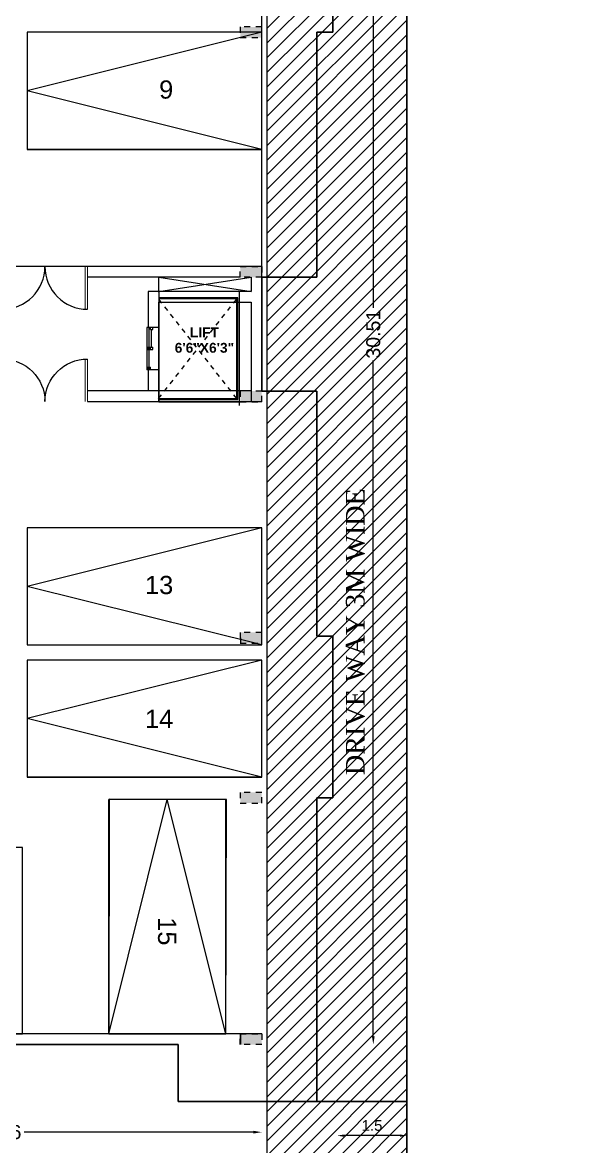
# Model space of a CAD drawing. Header units: metres. Extents: x 8742 to 14639, y -4028 to 1902.
# Drawn here: x 8755.88 to 8767.86, y 1840.55 to 1864.69 of the extents above; entities that cross this region are included whole.
import ezdxf

# ---------------------------------------------------------------- set-up
doc = ezdxf.new("R2010")
doc.units = ezdxf.units.M
doc.linetypes.add('Dash', pattern=[0.25, 0.125, -0.125])
doc.linetypes.add('Overhead', pattern=[0.15625, 0.09375, -0.0625])
for name, color, linetype in [('ANGULAR_PARKING_SLOT_1', 6, 'Continuous'), ('AS_AT_SITE', 6, 'Continuous'), ('BLK_1_COVERED_AREA', 140, 'Continuous'), ('BLK_1_FLR_0_LIFT_1', 30, 'Continuous'), ('BLK_1_LVL_0_BLDG_FOOT_PRINT', 1, 'Continuous'), ('BLK_1_LVL_0_FRONT_SETBACK', 2, 'Continuous'), ('BLK_1_LVL_0_SIDE_SETBACK2', 102, 'Continuous'), ('DRIVE_WAY', 254, 'Continuous'), ('FMB_OR_PLR', 70, 'Continuous'), ('PLOT_BOUNDARY', 70, 'Continuous'), ('SUPER_IMPOSED', 5, 'Continuous'), ('TWO_WHEELER_DRIVE_WAY', 6, 'Continuous')]:
    doc.layers.add(name, color=color, linetype=linetype)
doc.styles.add('Arial_1', font='arial.ttf', dxfattribs={"height": 15.367702})
doc.styles.add('Arial_B', font='arialbd.ttf', dxfattribs={"height": 8.324172})
doc.styles.add('Arial_B_1', font='times.ttf', dxfattribs={"height": 0.5})
doc.styles.get("Standard").update_dxf_attribs({"font": 'arial.ttf'})
doc.dimstyles.new('ISO-25', dxfattribs={"dimtxt": 0.23, "dimasz": 0.15, "dimexe": 1.25, "dimexo": 0.625, "dimgap": 0.1, "dimtad": 1, "dimdsep": 46, "dimtxsty": 'Standard', "dimcen": 0, "dimse1": 1, "dimse2": 1, "dimadec": 0, "dimazin": 0, "dimtfac": 1, "dimtmove": 0, "dimatfit": 3, "dimfxl": 0, "dimarcsym": 0})
doc.dimstyles.new('STANDARD$0', dxfattribs={"dimscale": 0, "dimtxt": 9, "dimasz": 2, "dimexe": 2, "dimexo": 1, "dimgap": 0.5, "dimtad": 1, "dimdec": 1, "dimzin": 0, "dimdsep": 46, "dimlunit": 4, "dimtxsty": 'Standard', "dimblk1": 'ARCHTICK', "dimblk2": 'ARCHTICK', "dimsah": 1, "dimcen": 0, "dimdle": 1.5, "dimclrd": 1, "dimclre": 1, "dimclrt": 4, "dimadec": 0, "dimazin": 0, "dimtfac": 0.3, "dimtdec": 1, "dimtix": 1, "dimtmove": 0, "dimatfit": 3, "dimldrblk": 'ARCHTICK', "dimfxl": 0, "dimfrac": 2, "dimtolj": 1, "dimtzin": 0, "dimarcsym": 0})

# ---------------------------------------------------------------- blocks, each defined once
blk = doc.blocks.new('3D Lift - UK_2D Lift Car-1695006-2_G_FLOOR')
for p, q in [((-18.29, -0.84), (-18.29, 0)), ((-0.33, 0), (-18.29, 0)), ((-0.33, -1.97), (-0.33, 0)), ((-0.25, -1.97), (-0.25, 0)), ((17.71, 0), (-0.25, 0)), ((17.71, -0.84), (17.71, 0)), ((-18.29, -1.97), (-0.33, -1.97)), ((-0.25, -1.97), (17.71, -1.97)), ((-43.27, -9.84), (-43.27, -76.83)), ((-42.29, -9.84), (-42.29, -75.84)), ((17.71, -9.84), (-18.29, -9.84)), ((41.71, -75.84), (41.71, -9.84)), ((42.7, -76.83), (42.7, -9.84)), ((-42.29, -75.84), (41.71, -75.84)), ((-48.29, -78), (47.71, -78)), ((-43.27, -76.83), (42.7, -76.83))]:
    blk.add_line(p, q)
at = {"linetype": 'Overhead'}
for p, q in [((-42.29, -75.84), (41.71, -9.84)), ((-42.29, -9.84), (41.71, -75.84))]:
    blk.add_line(p, q, dxfattribs=at)
blk = doc.blocks.new('Sliding-2 panel - LIFT-1643292-2_G_FLOOR')
for p, q in [((-18, 9.5), (-18, 7.5)), ((-18, 9.5), (-16, 9.5)), ((-16, 9.5), (-16, 7.5)), ((-1, 9.5), (-1, 7.5)), ((-1, 9.5), (1, 9.5)), ((1, 9.5), (1, 7.5)), ((-18, 7.5), (-16, 7.5)), ((-16, 8.5), (-1, 8.5)), ((-1, 7.5), (-1, 5.5)), ((-1, 7.5), (1, 7.5)), ((-1, 7.5), (1, 7.5)), ((-1, 5.5), (1, 5.5)), ((1, 7.5), (1, 5.5)), ((1, 6.5), (16, 6.5)), ((16, 7.5), (16, 5.5)), ((16, 7.5), (18, 7.5)), ((16, 5.5), (18, 5.5)), ((18, 7.5), (18, 5.5))]:
    blk.add_line(p, q)
blk = doc.blocks.new('M_Double-Panel 2 - 6_X7_-1794930-2_G_FLOOR')
at = {"lineweight": 18}
for p, q in [((-36.04, -4.5), (-36.04, -40.52)), ((-33.99, -40.52), (-33.99, -4.5)), ((33.99, -4.5), (33.99, -40.48)), ((36, -4.5), (36, -40.53)), ((-36.04, -40.52), (-33.99, -40.52)), ((33.99, -40.48), (36, -40.48))]:
    blk.add_line(p, q, dxfattribs=at)
for centre, radius, start, end in [((-36.04, -4.5), 36.02, 270, 0), ((36, -4.5), 36.03, 180, 269.99383)]:
    blk.add_arc(centre, radius, start, end)
blk = doc.blocks.new('*D280')
at = {"layer": 'Defpoints', "color": 0, "lineweight": -2, "ltscale": 0.04}
for p, q in [((8749.83, 1840.862), (8754.749, 1840.862)), ((8760.833, 1840.862), (8755.913, 1840.862))]:
    blk.add_line(p, q, dxfattribs=at)
at = {"layer": 'Defpoints', "color": 0, "ltscale": 0.04}
for p in [(8749.65, 1842.756), (8761.013, 1842.756), (8761.013, 1840.862)]:
    blk.add_point(p, dxfattribs=at)
for points in [[(8749.83, 1840.892), (8749.83, 1840.832), (8749.65, 1840.862)], [(8760.833, 1840.892), (8760.833, 1840.832), (8761.013, 1840.862)]]:
    blk.add_solid(points, dxfattribs=at)
at = {"layer": 'Defpoints', "color": 0, "ltscale": 0.04, "insert": (8755.331, 1840.862), "char_height": 0.3, "attachment_point": 5}
blk.add_mtext('\\A1;11.36', dxfattribs=at)
blk = doc.blocks.new('*D281')
at = {"layer": 'Defpoints', "color": 0, "lineweight": -2, "ltscale": 0.04}
for p, q in [((8763.409, 1873.07), (8763.409, 1858.564)), ((8763.409, 1842.923), (8763.409, 1857.429))]:
    blk.add_line(p, q, dxfattribs=at)
at = {"layer": 'Defpoints', "color": 0, "ltscale": 0.04}
for p in [(8762.195, 1873.25), (8763.409, 1873.25), (8761.013, 1842.743)]:
    blk.add_point(p, dxfattribs=at)
for points in [[(8763.379, 1873.07), (8763.439, 1873.07), (8763.409, 1873.25)], [(8763.379, 1842.923), (8763.439, 1842.923), (8763.409, 1842.743)]]:
    blk.add_solid(points, dxfattribs=at)
at = {"layer": 'Defpoints', "color": 0, "ltscale": 0.04, "insert": (8763.409, 1857.996), "char_height": 0.3, "attachment_point": 5, "rotation": 90}
blk.add_mtext('\\A1;30.51', dxfattribs=at)
blk = doc.blocks.new('*D402')
at = {"layer": 'Defpoints', "color": 0}
for p in [(8762.632, 1840.788), (8762.632, 1840.788), (8764.132, 1840.788)]:
    blk.add_point(p, dxfattribs=at)
at = {"layer": 'TWO_WHEELER_DRIVE_WAY', "color": 0, "lineweight": -2}
blk.add_line((8763.982, 1840.788), (8762.782, 1840.788), dxfattribs=at)
at = {"layer": 'TWO_WHEELER_DRIVE_WAY', "color": 0}
for points in [[(8762.782, 1840.813), (8762.782, 1840.763), (8762.632, 1840.788)], [(8763.982, 1840.813), (8763.982, 1840.763), (8764.132, 1840.788)]]:
    blk.add_solid(points, dxfattribs=at)
at = {"layer": 'TWO_WHEELER_DRIVE_WAY', "color": 0, "insert": (8763.382, 1841.005), "char_height": 0.23, "attachment_point": 5}
blk.add_mtext('1.5', dxfattribs=at)

msp = doc.modelspace()

# ---------------------------------------------------------------- hatches: boundary and pattern name
h = msp.add_hatch()
h.set_pattern_fill('ANSI31', color=32, scale=0.07)
h.paths.add_polyline_path([(8746.452, 1839.693), (8746.452, 1876.283), (8764.132, 1876.283), (8764.132, 1839.693), (8761.132, 1839.693), (8761.132, 1873.283), (8749.452, 1873.283), (8749.45, 1839.693)])
at = {"linetype": 'Dash'}
h = msp.add_hatch(color=1, dxfattribs=at)
h.dxf.hatch_style = 1
h.paths.add_polyline_path([(8761.014, 1864.364), (8761.014, 1864.594), (8760.554, 1864.595), (8760.554, 1864.365)])
h = msp.add_hatch(color=1, dxfattribs=at)
h.dxf.hatch_style = 1
h.paths.add_polyline_path([(8761.013, 1859.217), (8761.013, 1859.447), (8760.553, 1859.447), (8760.553, 1859.217)])
h = msp.add_hatch(color=1, dxfattribs=at)
h.dxf.hatch_style = 1
h.paths.add_polyline_path([(8760.553, 1856.777), (8760.553, 1856.547), (8761.013, 1856.546), (8761.013, 1856.776)])
h = msp.add_hatch(color=1, dxfattribs=at)
h.dxf.hatch_style = 1
h.paths.add_polyline_path([(8761.014, 1851.361), (8761.014, 1851.591), (8760.554, 1851.591), (8760.554, 1851.361)])
h = msp.add_hatch(color=1, dxfattribs=at)
h.dxf.hatch_style = 1
h.paths.add_polyline_path([(8761.014, 1847.928), (8761.014, 1848.158), (8760.554, 1848.158), (8760.554, 1847.928)])
h = msp.add_hatch(color=1, dxfattribs=at)
h.dxf.hatch_style = 1
h.paths.add_polyline_path([(8761.013, 1842.743), (8761.013, 1842.973), (8760.553, 1842.973), (8760.553, 1842.743)])

# ---------------------------------------------------------------- linework, layer by layer
for p, q in [((8761.013, 1864.48), (8761.013, 1867.988)), ((8761.013, 1864.48), (8755.98, 1864.48)), ((8755.98, 1864.48), (8755.98, 1861.963)), ((8761.013, 1864.48), (8755.98, 1863.221)), ((8761.013, 1859.455), (8761.013, 1864.48)), ((8761.013, 1861.963), (8755.98, 1863.221)), ((8761.013, 1861.963), (8755.98, 1861.963)), ((8756.361, 1859.446), (8754.531, 1859.446)), ((8761.013, 1859.446), (8756.361, 1859.446)), ((8756.971, 1859.446), (8756.361, 1859.446)), ((8760.556, 1859.446), (8759.009, 1859.446)), ((8761.013, 1856.777), (8761.013, 1859.446)), ((8758.802, 1858.912), (8760.784, 1859.217)), ((8758.802, 1859.217), (8760.784, 1858.912)), ((8758.802, 1858.912), (8758.802, 1859.217)), ((8760.784, 1859.217), (8760.784, 1858.912)), ((8762.195, 1859.217), (8761.013, 1859.217)), ((8758.573, 1858.912), (8758.573, 1858.15)), ((8760.784, 1858.912), (8758.573, 1858.912)), ((8758.802, 1858.15), (8758.802, 1858.683)), ((8758.802, 1858.683), (8760.784, 1858.683)), ((8760.784, 1858.683), (8760.784, 1856.548)), ((8758.573, 1858.15), (8758.802, 1858.15)), ((8758.802, 1857.234), (8758.573, 1857.234)), ((8758.573, 1857.234), (8758.573, 1856.777)), ((8758.802, 1856.548), (8758.802, 1857.234)), ((8758.802, 1856.777), (8757.277, 1856.777)), ((8760.784, 1856.777), (8758.802, 1856.777)), ((8757.277, 1856.548), (8758.802, 1856.548)), ((8757.277, 1856.548), (8761.013, 1856.548)), ((8761.013, 1853.84), (8755.98, 1853.84)), ((8755.98, 1853.84), (8755.98, 1851.323)), ((8761.013, 1853.84), (8755.98, 1852.582)), ((8761.013, 1851.323), (8755.98, 1852.582)), ((8760.556, 1851.475), (8760.556, 1851.361)), ((8761.013, 1850.999), (8755.98, 1849.741)), ((8761.013, 1848.483), (8755.98, 1849.741)), ((8761.013, 1848.483), (8755.98, 1848.483)), ((8760.556, 1848.044), (8760.556, 1848.158)), ((8757.729, 1842.973), (8757.729, 1848.006)), ((8757.729, 1842.973), (8758.987, 1848.006)), ((8760.246, 1842.973), (8758.987, 1848.006)), ((8756.819, 1842.973), (8755.217, 1842.973)), ((8761.013, 1842.974), (8755.878, 1842.973))]:
    msp.add_line(p, q)
for points in [[(8746.452, 1839.693), (8746.452, 1876.283), (8764.132, 1876.283), (8764.132, 1839.693), (8761.132, 1839.693), (8761.132, 1873.283), (8749.452, 1873.283), (8749.45, 1839.693)], [(8755.98, 1864.48), (8755.98, 1861.963), (8761.013, 1861.963), (8761.013, 1864.48)], [(8758.802, 1858.912), (8758.802, 1856.548), (8760.534, 1856.548), (8760.534, 1858.912), (8758.794, 1858.912)], [(8755.98, 1853.84), (8755.98, 1851.323), (8761.013, 1851.323), (8761.013, 1853.84)], [(8755.98, 1850.999), (8755.98, 1848.483), (8761.013, 1848.483), (8761.013, 1850.999)], [(8760.246, 1848.006), (8757.729, 1848.006), (8757.729, 1842.973), (8760.246, 1842.973)], [(8749.878, 1842.973), (8755.878, 1842.973), (8755.878, 1846.973), (8749.878, 1846.973)]]:
    msp.add_lwpolyline(points, close=True)
at = {"color": 116}
msp.add_lwpolyline([(8746.452, 1839.693), (8764.132, 1839.693), (8764.132, 1876.283), (8746.452, 1876.283)], close=True, dxfattribs=at)
at = {"layer": 'ANGULAR_PARKING_SLOT_1'}
for points in [[(8755.98, 1864.479), (8755.98, 1861.962), (8761.013, 1861.962), (8761.013, 1864.479)], [(8755.98, 1853.84), (8755.98, 1851.323), (8761.013, 1851.323), (8761.013, 1853.84)], [(8755.98, 1850.999), (8755.98, 1848.482), (8761.013, 1848.482), (8761.013, 1850.999)], [(8757.729, 1842.979), (8760.246, 1842.973), (8760.259, 1848.006), (8757.742, 1848.013)]]:
    msp.add_lwpolyline(points, close=True, dxfattribs=at)
at = {"layer": 'AS_AT_SITE'}
msp.add_lwpolyline([(8746.452, 1839.693), (8764.132, 1839.693), (8764.132, 1876.283), (8746.452, 1876.283)], close=True, dxfattribs=at)
at = {"layer": 'BLK_1_COVERED_AREA'}
msp.add_lwpolyline([(8762.539, 1867.949), (8762.539, 1864.479), (8762.195, 1864.479), (8762.195, 1859.217), (8761.013, 1859.217), (8761.013, 1856.776), (8762.195, 1856.776), (8762.195, 1851.514), (8762.539, 1851.514), (8762.539, 1848.044), (8762.195, 1848.044), (8762.195, 1841.523), (8759.221, 1841.523), (8759.221, 1842.743), (8755.446, 1842.743), (8755.446, 1841.523), (8752.471, 1841.523), (8752.471, 1842.743), (8748.467, 1842.743)], dxfattribs=at)
at = {"layer": 'BLK_1_FLR_0_LIFT_1'}
msp.add_lwpolyline([(8758.802, 1858.912), (8758.802, 1856.547), (8760.534, 1856.547), (8760.534, 1858.912), (8758.794, 1858.912)], close=True, dxfattribs=at)
at = {"layer": 'BLK_1_LVL_0_BLDG_FOOT_PRINT', "color": 1}
msp.add_lwpolyline([(8762.539, 1867.949), (8762.539, 1864.479), (8762.195, 1864.479), (8762.195, 1859.217), (8761.017, 1859.217), (8761.014, 1856.776), (8762.195, 1856.776), (8762.195, 1851.514), (8762.539, 1851.514), (8762.539, 1848.044), (8762.195, 1848.044), (8762.195, 1841.523), (8759.221, 1841.523), (8759.221, 1842.743), (8755.446, 1842.743)], dxfattribs=at)
at = {"layer": 'BLK_1_LVL_0_FRONT_SETBACK'}
msp.add_lwpolyline([(8746.452, 1842.743), (8748.467, 1842.743), (8752.471, 1842.743), (8752.471, 1841.523), (8755.446, 1841.523), (8755.446, 1842.743), (8759.221, 1842.743), (8759.221, 1841.523), (8762.195, 1841.523), (8764.132, 1841.523), (8764.132, 1839.693), (8746.452, 1839.693)], close=True, dxfattribs=at)
at = {"layer": 'BLK_1_LVL_0_SIDE_SETBACK2'}
msp.add_lwpolyline([(8764.132, 1841.523), (8762.195, 1841.523), (8762.195, 1848.044), (8762.539, 1848.044), (8762.539, 1851.514), (8762.195, 1851.514), (8762.195, 1856.776), (8761.014, 1856.776), (8761.017, 1859.217), (8762.195, 1859.217), (8762.195, 1864.479), (8762.539, 1864.479), (8762.539, 1867.949), (8762.195, 1867.949), (8762.195, 1873.25), (8764.132, 1873.25)], close=True, dxfattribs=at)
at = {"layer": 'Defpoints'}
for p, q in [((8760.553, 1859.217), (8757.277, 1859.217)), ((8760.556, 1842.871), (8760.556, 1842.972)), ((8760.556, 1842.972), (8760.556, 1842.743))]:
    msp.add_line(p, q, dxfattribs=at)
at = {"layer": 'Defpoints', "color": 5, "linetype": 'Dash'}
for points in [[(8760.554, 1864.595), (8760.554, 1864.365), (8761.014, 1864.364), (8761.014, 1864.594), (8760.554, 1864.595)], [(8761.013, 1859.447), (8761.013, 1859.217), (8760.553, 1859.217), (8760.553, 1859.447), (8761.013, 1859.447)], [(8761.013, 1856.546), (8761.013, 1856.776), (8760.553, 1856.777), (8760.553, 1856.547), (8761.013, 1856.546)], [(8760.554, 1851.591), (8760.554, 1851.361), (8761.014, 1851.361), (8761.014, 1851.591), (8760.554, 1851.591)], [(8760.554, 1848.158), (8760.554, 1847.928), (8761.014, 1847.928), (8761.014, 1848.158), (8760.554, 1848.158)], [(8761.013, 1842.973), (8761.013, 1842.743), (8760.553, 1842.743), (8760.553, 1842.973), (8761.013, 1842.973)]]:
    msp.add_lwpolyline(points, dxfattribs=at)
at = {"layer": 'DRIVE_WAY'}
msp.add_lwpolyline([(8746.452, 1839.693), (8746.452, 1876.283), (8764.132, 1876.283), (8764.132, 1839.693), (8761.132, 1839.693), (8761.132, 1873.283), (8749.452, 1873.283), (8749.45, 1839.693)], close=True, dxfattribs=at)
at = {"layer": 'FMB_OR_PLR', "color": 70}
msp.add_lwpolyline([(8746.452, 1839.693), (8764.132, 1839.693), (8764.132, 1876.283), (8746.452, 1876.283)], close=True, dxfattribs=at)
at = {"layer": 'PLOT_BOUNDARY', "color": 70}
msp.add_lwpolyline([(8746.452, 1839.693), (8764.132, 1839.693), (8764.132, 1876.283), (8746.452, 1876.283)], close=True, dxfattribs=at)
at = {"layer": 'SUPER_IMPOSED', "color": 5}
msp.add_lwpolyline([(8746.452, 1839.693), (8764.132, 1839.693), (8764.132, 1876.283), (8746.452, 1876.283)], close=True, dxfattribs=at)

# ---------------------------------------------------------------- block references
at = {"xscale": 0.0254221210396509, "yscale": 0.0254221210396509, "zscale": 0.0254221210396509}
msp.add_blockref('M_Double-Panel 2 - 6_X7_-1794930-2_G_FLOOR', (8756.361, 1859.561), dxfattribs=at)
at = {"yscale": 0.0254221210396509, "zscale": 0.0254221210396509}
for name, p, xscale, rotation in [('3D Lift - UK_2D Lift Car-1695006-2_G_FLOOR', (8758.551, 1857.693), 0.0254221210396509, 89.9999999999999), ('Sliding-2 panel - LIFT-1643292-2_G_FLOOR', (8758.814, 1857.692), 0.0254221210396509, 89.9999999999999), ('M_Double-Panel 2 - 6_X7_-1794930-2_G_FLOOR', (8756.361, 1856.433), -0.0254221210396509, 180)]:
    msp.add_blockref(name, p, dxfattribs=dict(at, xscale=xscale, rotation=rotation))

# ---------------------------------------------------------------- texts
at = {"line_spacing_factor": 0.938532}
for s, insert, char_height, width, attachment_point, style in [(' 9', (8759.115, 1863.445), 0.3907, 0.5434, 3, 'Arial_1'), ('LIFT\\P6\'6"X6\'3"', (8759.784, 1858.141), 0.2116, 1.47893, 2, 'Arial_B'), ('13', (8759.115, 1852.806), 0.3907, 0.5434, 3, 'Arial_1'), ('14', (8759.115, 1849.932), 0.3907, 0.5434, 3, 'Arial_1')]:
    msp.add_mtext(s, dxfattribs=dict(at, insert=insert, char_height=char_height, width=width, attachment_point=attachment_point, style=style))
for s, insert, char_height, width, attachment_point, rotation, style in [('DRIVE WAY 3M WIDE', (8762.82, 1848.53), 0.4, 7.13932, 1, 90, 'Arial_B_1'), ('15', (8759.179, 1844.871), 0.3907, 0.5434, 3, 270, 'Arial_1')]:
    msp.add_mtext(s, dxfattribs=dict(at, insert=insert, char_height=char_height, width=width, attachment_point=attachment_point, rotation=rotation, style=style))

# ---------------------------------------------------------------- dimensions: what is measured, and where the dimension line sits
at = {"layer": 'Defpoints', "ltscale": 0.04}
dim = msp.add_linear_dim(base=(8763.409, 1873.25), p1=(8761.013, 1842.743), p2=(8762.195, 1873.25), angle=90, dimstyle='STANDARD$0', override={"dimscale": 1, "dimtxt": 0.3, "dimasz": 0.18, "dimexe": 0.18, "dimexo": 0.0625, "dimgap": 0.09, "dimtad": 0, "dimdec": 2, "dimlunit": 2, "dimsah": 0, "dimcen": 0.09, "dimdle": 0, "dimse1": 1, "dimse2": 1, "dimclrd": 0, "dimclre": 0, "dimclrt": 0, "dimtfac": 1, "dimtdec": 2, "dimtix": 0, "dimtofl": 0, "dimfrac": 0}, dxfattribs=at)
dim.commit()
dim.dimension.update_dxf_attribs({"geometry": '*D281', "text_midpoint": (8763.409, 1857.996)})
dim = msp.add_linear_dim(base=(8761.013, 1840.862), p1=(8749.65, 1842.756), p2=(8761.013, 1842.756), dimstyle='STANDARD$0', override={"dimscale": 1, "dimtxt": 0.3, "dimasz": 0.18, "dimexe": 0.18, "dimexo": 0.0625, "dimgap": 0.09, "dimtad": 0, "dimdec": 2, "dimlunit": 2, "dimsah": 0, "dimcen": 0.09, "dimdle": 0, "dimse1": 1, "dimse2": 1, "dimclrd": 0, "dimclre": 0, "dimclrt": 0, "dimtfac": 1, "dimtdec": 2, "dimtix": 0, "dimtofl": 0, "dimfrac": 0}, dxfattribs=at)
dim.commit()
dim.dimension.update_dxf_attribs({"geometry": '*D280', "text_midpoint": (8755.331, 1840.862)})
at = {"layer": 'TWO_WHEELER_DRIVE_WAY'}
dim = msp.add_linear_dim(base=(8762.632, 1840.788), p1=(8764.132, 1840.788), p2=(8762.632, 1840.788), dimstyle='ISO-25', dxfattribs=at)
dim.commit()
dim.dimension.update_dxf_attribs({"geometry": '*D402', "text_midpoint": (8763.382, 1841.005)})

doc.saveas('drawing.dxf')
